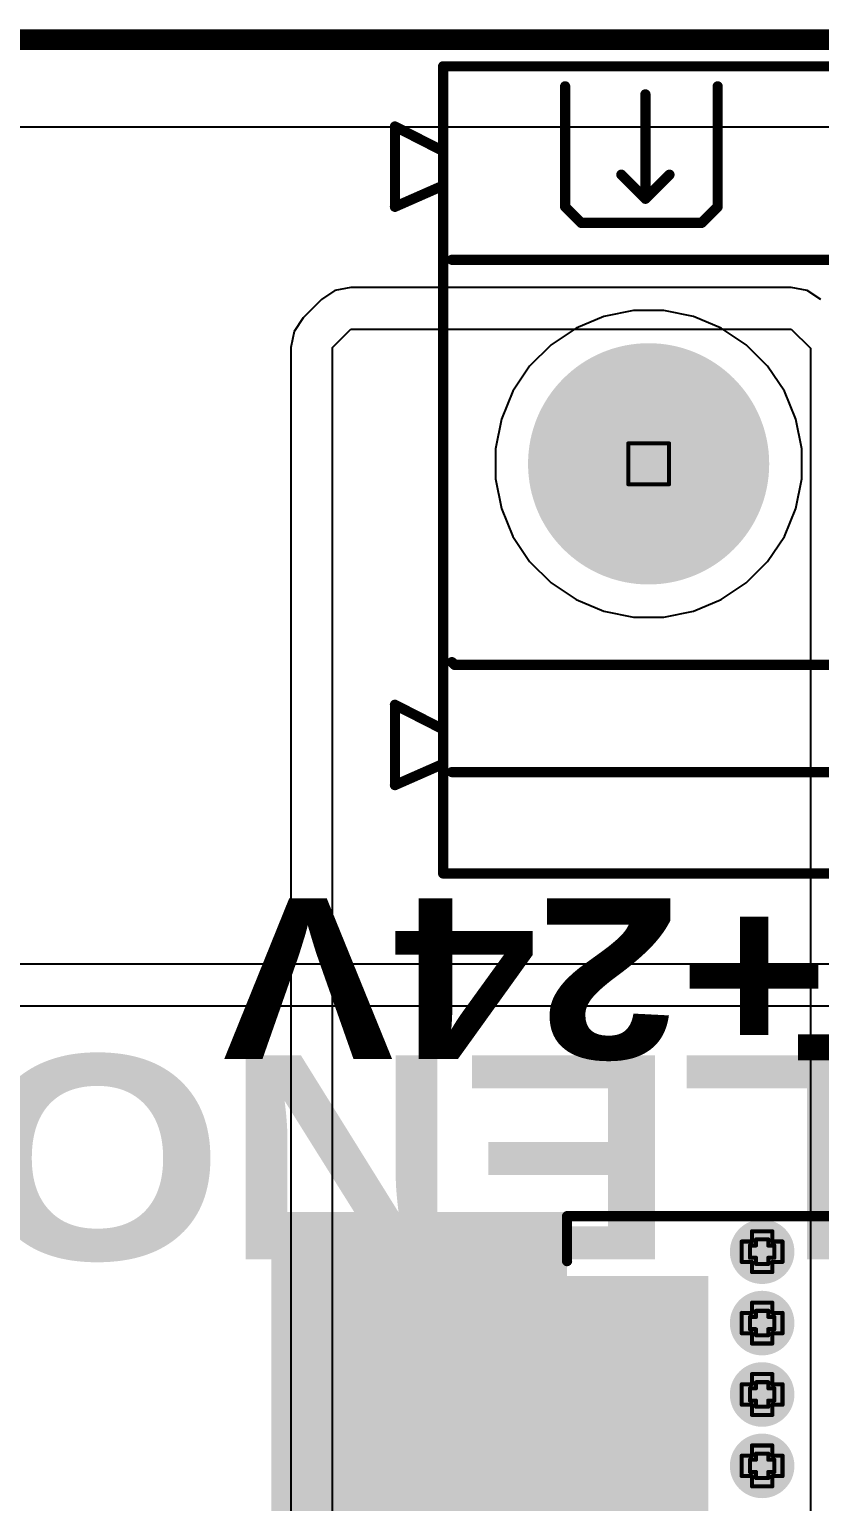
# Model space of a CAD drawing. Header units: inches. Extents: x -5 to 5258, y -4 to 5281.
# Drawn here: x 22.37 to 32.21, y 87.81 to 106.14 of the extents above; entities that cross this region are included whole.
import ezdxf

# ---------------------------------------------------------------- set-up
doc = ezdxf.new("R2010")
doc.units = ezdxf.units.IN
for name, color, linetype in [('Board Outline', 216, 'Continuous'), ('Bottom Layer', 5, 'Continuous'), ('Bottom Solder', 6, 'Continuous'), ('Drill Drawing', 1, 'Continuous'), ('Multi-Layer', 9, 'Continuous'), ('Pad Holes', 156, 'Continuous'), ('Top Layer', 1, 'Continuous'), ('Top Overlay', 2, 'Continuous'), ('Top Paste', 8, 'Continuous'), ('Top Solder', 216, 'Continuous'), ('Via Holes', 16, 'Continuous')]:
    doc.layers.add(name, color=color, linetype=linetype)
doc.styles.add('Arial Black_Bold', font='', dxfattribs={"height": 0.2})
doc.styles.get('Arial Black_Bold').set_extended_font_data('Arial Black', bold=True)

# ---------------------------------------------------------------- blocks, each defined once
blk = doc.blocks.new('DB128L_5_08_2P_GY_S_107')
at = {"layer": 'Bottom Layer'}
h = blk.add_hatch(color=5, dxfattribs=at)
edge = h.paths.add_edge_path()
edge.add_arc((-2.54, 0), 1.4, 0, 360)
h = blk.add_hatch(color=5, dxfattribs=at)
edge = h.paths.add_edge_path()
edge.add_arc((2.54, 0), 1.4, 0, 360)
at = {"layer": 'Bottom Solder'}
h = blk.add_hatch(color=6, dxfattribs=at)
edge = h.paths.add_edge_path()
edge.add_arc((-2.54, 0), 1.502, 0, 360)
h = blk.add_hatch(color=6, dxfattribs=at)
edge = h.paths.add_edge_path()
edge.add_arc((2.54, 0), 1.502, 0, 360)
at = {"layer": 'Multi-Layer'}
h = blk.add_hatch(color=9, dxfattribs=at)
edge = h.paths.add_edge_path()
edge.add_arc((-2.54, 0), 1.4, 0, 360)
h = blk.add_hatch(color=9, dxfattribs=at)
edge = h.paths.add_edge_path()
edge.add_arc((2.54, 0), 1.4, 0, 360)
at = {"layer": 'Pad Holes'}
h = blk.add_hatch(color=7, dxfattribs=at)
edge = h.paths.add_edge_path()
edge.add_arc((-2.54, 0), 0.8, 0, 360)
h = blk.add_hatch(color=7, dxfattribs=at)
edge = h.paths.add_edge_path()
edge.add_arc((2.54, 0), 0.8, 0, 360)
at = {"layer": 'Top Layer'}
h = blk.add_hatch(color=1, dxfattribs=at)
edge = h.paths.add_edge_path()
edge.add_arc((-2.54, 0), 1.4, 0, 360)
h = blk.add_hatch(color=1, dxfattribs=at)
edge = h.paths.add_edge_path()
edge.add_arc((2.54, 0), 1.4, 0, 360)
at = {"layer": 'Top Solder'}
h = blk.add_hatch(color=216, dxfattribs=at)
edge = h.paths.add_edge_path()
edge.add_arc((-2.54, 0), 1.502, 0, 360)
h = blk.add_hatch(color=216, dxfattribs=at)
edge = h.paths.add_edge_path()
edge.add_arc((2.54, 0), 1.502, 0, 360)
at = {"layer": 'Top Overlay'}
for points in [[(-5.1, -5.1, 0.127, 0.127, 0), (-5.1, 4.949, 0.127, 0.127, 0)], [(-5.1, 4.949, 0.127, 0.127, 0), (5.1, 4.949, 0.127, 0.127, 0)], [(5.1, -5.1, 0.127, 0.127, 0), (5.1, 4.949, 0.127, 0.127, 0)], [(-3.58, 3.2, 0.127, 0.127, 0), (-3.58, 4.7, 0.127, 0.127, 0)], [(-2.58, 3.3, 0.127, 0.127, 0), (-2.58, 4.6, 0.127, 0.127, 0)], [(-1.68, 3.2, 0.127, 0.127, 0), (-1.68, 4.7, 0.127, 0.127, 0)], [(1.5, 3.2, 0.127, 0.127, 0), (1.5, 4.7, 0.127, 0.127, 0)], [(2.5, 3.3, 0.127, 0.127, 0), (2.5, 4.6, 0.127, 0.127, 0)], [(3.4, 3.2, 0.127, 0.127, 0), (3.4, 4.7, 0.127, 0.127, 0)], [(-5.7, 4.2, 0.127, 0.127, 0), (-5.1, 3.894, 0.127, 0.127, 0)], [(-5.7, 3.2, 0.127, 0.127, 0), (-5.7, 4.2, 0.127, 0.127, 0)], [(-5.7, 3.2, 0.127, 0.127, 0), (-5.1, 3.464, 0.127, 0.127, 0)], [(-2.88, 3.6, 0.127, 0.127, 0), (-2.58, 3.3, 0.127, 0.127, 0)], [(-2.58, 3.3, 0.127, 0.127, 0), (-2.28, 3.6, 0.127, 0.127, 0)], [(2.2, 3.6, 0.127, 0.127, 0), (2.5, 3.3, 0.127, 0.127, 0)], [(2.5, 3.3, 0.127, 0.127, 0), (2.8, 3.6, 0.127, 0.127, 0)], [(-3.58, 3.2, 0.127, 0.127, 0), (-3.38, 3, 0.127, 0.127, 0)], [(-1.88, 3, 0.127, 0.127, 0), (-1.68, 3.2, 0.127, 0.127, 0)], [(1.5, 3.2, 0.127, 0.127, 0), (1.7, 3, 0.127, 0.127, 0)], [(3.2, 3, 0.127, 0.127, 0), (3.4, 3.2, 0.127, 0.127, 0)], [(-3.38, 3, 0.127, 0.127, 0), (-3.28, 3, 0.127, 0.127, 0)], [(-3.28, 3, 0.127, 0.127, 0), (-1.88, 3, 0.127, 0.127, 0)], [(1.7, 3, 0.127, 0.127, 0), (1.8, 3, 0.127, 0.127, 0)], [(1.8, 3, 0.127, 0.127, 0), (3.2, 3, 0.127, 0.127, 0)], [(-4.99, 2.54, 0.127, 0.127, 0), (4.99, 2.54, 0.127, 0.127, 0)], [(-4.99, -2.469, 0.127, 0.127, 0), (-4.956, -2.503, 0.127, 0.127, 0)], [(-4.956, -2.503, 0.127, 0.127, 0), (4.99, -2.503, 0.127, 0.127, 0)], [(-5.7, -3, 0.127, 0.127, 0), (-5.1, -3.306, 0.127, 0.127, 0)], [(-5.7, -4, 0.127, 0.127, 0), (-5.7, -3, 0.127, 0.127, 0)], [(-5.7, -4, 0.127, 0.127, 0), (-5.1, -3.736, 0.127, 0.127, 0)], [(-4.99, -3.838, 0.127, 0.127, 0), (4.99, -3.838, 0.127, 0.127, 0)], [(0.473, -3.838, 0.127, 0.127, 0), (0.597, -3.838, 0.127, 0.127, 0)], [(-5.1, -5.1, 0.127, 0.127, 0), (5.1, -5.1, 0.127, 0.127, 0)]]:
    blk.add_lwpolyline(points, format="xyseb", dxfattribs=at)
for points in [[(-5.132, 4.949, 0.0635, 0.0635, 1), (-5.068, 4.949, 0.0635, 0.0635, 1)], [(-5.132, 4.949, 0.0635, 0.0635, 1), (-5.068, 4.949, 0.0635, 0.0635, 1)], [(5.068, 4.949, 0.0635, 0.0635, 1), (5.132, 4.949, 0.0635, 0.0635, 1)], [(5.068, 4.949, 0.0635, 0.0635, 1), (5.132, 4.949, 0.0635, 0.0635, 1)], [(-3.612, 4.7, 0.0635, 0.0635, 1), (-3.548, 4.7, 0.0635, 0.0635, 1)], [(-2.612, 4.6, 0.0635, 0.0635, 1), (-2.548, 4.6, 0.0635, 0.0635, 1)], [(-1.712, 4.7, 0.0635, 0.0635, 1), (-1.648, 4.7, 0.0635, 0.0635, 1)], [(1.468, 4.7, 0.0635, 0.0635, 1), (1.532, 4.7, 0.0635, 0.0635, 1)], [(2.468, 4.6, 0.0635, 0.0635, 1), (2.532, 4.6, 0.0635, 0.0635, 1)], [(3.368, 4.7, 0.0635, 0.0635, 1), (3.432, 4.7, 0.0635, 0.0635, 1)], [(-5.732, 4.2, 0.0635, 0.0635, 1), (-5.668, 4.2, 0.0635, 0.0635, 1)], [(-5.732, 4.2, 0.0635, 0.0635, 1), (-5.668, 4.2, 0.0635, 0.0635, 1)], [(-5.132, 3.894, 0.0635, 0.0635, 1), (-5.068, 3.894, 0.0635, 0.0635, 1)], [(-5.132, 3.464, 0.0635, 0.0635, 1), (-5.068, 3.464, 0.0635, 0.0635, 1)], [(-2.912, 3.6, 0.0635, 0.0635, 1), (-2.848, 3.6, 0.0635, 0.0635, 1)], [(-2.312, 3.6, 0.0635, 0.0635, 1), (-2.248, 3.6, 0.0635, 0.0635, 1)], [(2.168, 3.6, 0.0635, 0.0635, 1), (2.232, 3.6, 0.0635, 0.0635, 1)], [(2.768, 3.6, 0.0635, 0.0635, 1), (2.832, 3.6, 0.0635, 0.0635, 1)], [(-2.612, 3.3, 0.0635, 0.0635, 1), (-2.548, 3.3, 0.0635, 0.0635, 1)], [(-2.612, 3.3, 0.0635, 0.0635, 1), (-2.548, 3.3, 0.0635, 0.0635, 1)], [(-2.612, 3.3, 0.0635, 0.0635, 1), (-2.548, 3.3, 0.0635, 0.0635, 1)], [(2.468, 3.3, 0.0635, 0.0635, 1), (2.532, 3.3, 0.0635, 0.0635, 1)], [(2.468, 3.3, 0.0635, 0.0635, 1), (2.532, 3.3, 0.0635, 0.0635, 1)], [(2.468, 3.3, 0.0635, 0.0635, 1), (2.532, 3.3, 0.0635, 0.0635, 1)], [(-5.732, 3.2, 0.0635, 0.0635, 1), (-5.668, 3.2, 0.0635, 0.0635, 1)], [(-5.732, 3.2, 0.0635, 0.0635, 1), (-5.668, 3.2, 0.0635, 0.0635, 1)], [(-3.612, 3.2, 0.0635, 0.0635, 1), (-3.548, 3.2, 0.0635, 0.0635, 1)], [(-3.612, 3.2, 0.0635, 0.0635, 1), (-3.548, 3.2, 0.0635, 0.0635, 1)], [(-1.712, 3.2, 0.0635, 0.0635, 1), (-1.648, 3.2, 0.0635, 0.0635, 1)], [(-1.712, 3.2, 0.0635, 0.0635, 1), (-1.648, 3.2, 0.0635, 0.0635, 1)], [(1.468, 3.2, 0.0635, 0.0635, 1), (1.532, 3.2, 0.0635, 0.0635, 1)], [(1.468, 3.2, 0.0635, 0.0635, 1), (1.532, 3.2, 0.0635, 0.0635, 1)], [(3.368, 3.2, 0.0635, 0.0635, 1), (3.432, 3.2, 0.0635, 0.0635, 1)], [(3.368, 3.2, 0.0635, 0.0635, 1), (3.432, 3.2, 0.0635, 0.0635, 1)], [(-3.412, 3, 0.0635, 0.0635, 1), (-3.348, 3, 0.0635, 0.0635, 1)], [(-3.412, 3, 0.0635, 0.0635, 1), (-3.348, 3, 0.0635, 0.0635, 1)], [(-3.312, 3, 0.0635, 0.0635, 1), (-3.248, 3, 0.0635, 0.0635, 1)], [(-3.312, 3, 0.0635, 0.0635, 1), (-3.248, 3, 0.0635, 0.0635, 1)], [(-1.912, 3, 0.0635, 0.0635, 1), (-1.848, 3, 0.0635, 0.0635, 1)], [(-1.912, 3, 0.0635, 0.0635, 1), (-1.848, 3, 0.0635, 0.0635, 1)], [(1.668, 3, 0.0635, 0.0635, 1), (1.732, 3, 0.0635, 0.0635, 1)], [(1.668, 3, 0.0635, 0.0635, 1), (1.732, 3, 0.0635, 0.0635, 1)], [(1.768, 3, 0.0635, 0.0635, 1), (1.832, 3, 0.0635, 0.0635, 1)], [(1.768, 3, 0.0635, 0.0635, 1), (1.832, 3, 0.0635, 0.0635, 1)], [(3.168, 3, 0.0635, 0.0635, 1), (3.232, 3, 0.0635, 0.0635, 1)], [(3.168, 3, 0.0635, 0.0635, 1), (3.232, 3, 0.0635, 0.0635, 1)], [(-5.022, 2.54, 0.0635, 0.0635, 1), (-4.958, 2.54, 0.0635, 0.0635, 1)], [(4.958, 2.54, 0.0635, 0.0635, 1), (5.022, 2.54, 0.0635, 0.0635, 1)], [(-5.022, -2.469, 0.0635, 0.0635, 1), (-4.958, -2.469, 0.0635, 0.0635, 1)], [(-4.988, -2.503, 0.0635, 0.0635, 1), (-4.924, -2.503, 0.0635, 0.0635, 1)], [(-4.988, -2.503, 0.0635, 0.0635, 1), (-4.924, -2.503, 0.0635, 0.0635, 1)], [(4.958, -2.503, 0.0635, 0.0635, 1), (5.022, -2.503, 0.0635, 0.0635, 1)], [(-5.732, -3, 0.0635, 0.0635, 1), (-5.668, -3, 0.0635, 0.0635, 1)], [(-5.732, -3, 0.0635, 0.0635, 1), (-5.668, -3, 0.0635, 0.0635, 1)], [(-5.132, -3.306, 0.0635, 0.0635, 1), (-5.068, -3.306, 0.0635, 0.0635, 1)], [(-5.132, -3.736, 0.0635, 0.0635, 1), (-5.068, -3.736, 0.0635, 0.0635, 1)], [(-5.022, -3.838, 0.0635, 0.0635, 1), (-4.958, -3.838, 0.0635, 0.0635, 1)], [(0.441, -3.838, 0.0635, 0.0635, 1), (0.505, -3.838, 0.0635, 0.0635, 1)], [(0.566, -3.838, 0.0635, 0.0635, 1), (0.629, -3.838, 0.0635, 0.0635, 1)], [(4.958, -3.838, 0.0635, 0.0635, 1), (5.022, -3.838, 0.0635, 0.0635, 1)], [(-5.732, -4, 0.0635, 0.0635, 1), (-5.668, -4, 0.0635, 0.0635, 1)], [(-5.732, -4, 0.0635, 0.0635, 1), (-5.668, -4, 0.0635, 0.0635, 1)], [(-5.132, -5.1, 0.0635, 0.0635, 1), (-5.068, -5.1, 0.0635, 0.0635, 1)], [(-5.132, -5.1, 0.0635, 0.0635, 1), (-5.068, -5.1, 0.0635, 0.0635, 1)], [(5.068, -5.1, 0.0635, 0.0635, 1), (5.132, -5.1, 0.0635, 0.0635, 1)], [(5.068, -5.1, 0.0635, 0.0635, 1), (5.132, -5.1, 0.0635, 0.0635, 1)]]:
    blk.add_lwpolyline(points, format="xyseb", close=True, dxfattribs=at)
blk = doc.blocks.new('SMC_119')
at = {"layer": 'Top Layer'}
for points in [[(-6, 2.15), (-1.9, 2.15), (-1.9, -2.15), (-6, -2.15)], [(1.9, 2.15), (6, 2.15), (6, -2.15), (1.9, -2.15)]]:
    blk.add_hatch(color=1, dxfattribs=at).paths.add_polyline_path(points)
at = {"layer": 'Top Overlay'}
for points in [[(-7.239, 2.235), (-3.556, 2.235), (-3.556, 3.048), (-7.239, 3.048)], [(-7.239, -2.261), (-6.096, -2.261), (-6.096, 2.261), (-7.239, 2.261)], [(-7.239, -3.048), (-3.556, -3.048), (-3.556, -2.235), (-7.239, -2.235)]]:
    blk.add_hatch(color=2, dxfattribs=at).paths.add_polyline_path(points)
at = {"layer": 'Top Paste'}
for points in [[(-6, 2.15), (-1.9, 2.15), (-1.9, -2.15), (-6, -2.15)], [(1.9, 2.15), (6, 2.15), (6, -2.15), (1.9, -2.15)]]:
    blk.add_hatch(color=8, dxfattribs=at).paths.add_polyline_path(points)
at = {"layer": 'Top Solder'}
for points in [[(-6.102, 2.252), (-1.798, 2.252), (-1.798, -2.252), (-6.102, -2.252)], [(1.798, 2.252), (6.102, 2.252), (6.102, -2.252), (1.798, -2.252)]]:
    blk.add_hatch(color=216, dxfattribs=at).paths.add_polyline_path(points)
at = {"layer": 'Top Overlay'}
for points in [[(-3.556, 2.438, 0.127, 0.127, 0), (-3.556, 2.997, 0.127, 0.127, 0)], [(-3.556, 2.997, 0.127, 0.127, 0), (3.581, 2.997, 0.127, 0.127, 0)], [(3.581, 2.438, 0.127, 0.127, 0), (3.581, 2.997, 0.127, 0.127, 0)], [(-3.556, -2.438, 0.127, 0.127, 0), (-3.556, -2.997, 0.127, 0.127, 0)], [(3.581, -2.438, 0.127, 0.127, 0), (3.581, -2.997, 0.127, 0.127, 0)], [(-3.556, -2.997, 0.127, 0.127, 0), (3.581, -2.997, 0.127, 0.127, 0)]]:
    blk.add_lwpolyline(points, format="xyseb", dxfattribs=at)
for points in [[(-3.588, 2.997, 0.0635, 0.0635, 1), (-3.524, 2.997, 0.0635, 0.0635, 1)], [(-3.588, 2.997, 0.0635, 0.0635, 1), (-3.524, 2.997, 0.0635, 0.0635, 1)], [(3.55, 2.997, 0.0635, 0.0635, 1), (3.613, 2.997, 0.0635, 0.0635, 1)], [(3.55, 2.997, 0.0635, 0.0635, 1), (3.613, 2.997, 0.0635, 0.0635, 1)], [(-3.588, 2.438, 0.0635, 0.0635, 1), (-3.524, 2.438, 0.0635, 0.0635, 1)], [(3.55, 2.438, 0.0635, 0.0635, 1), (3.613, 2.438, 0.0635, 0.0635, 1)], [(-3.588, -2.438, 0.0635, 0.0635, 1), (-3.524, -2.438, 0.0635, 0.0635, 1)], [(3.55, -2.438, 0.0635, 0.0635, 1), (3.613, -2.438, 0.0635, 0.0635, 1)], [(-3.588, -2.997, 0.0635, 0.0635, 1), (-3.524, -2.997, 0.0635, 0.0635, 1)], [(-3.588, -2.997, 0.0635, 0.0635, 1), (-3.524, -2.997, 0.0635, 0.0635, 1)], [(3.55, -2.997, 0.0635, 0.0635, 1), (3.613, -2.997, 0.0635, 0.0635, 1)], [(3.55, -2.997, 0.0635, 0.0635, 1), (3.613, -2.997, 0.0635, 0.0635, 1)]]:
    blk.add_lwpolyline(points, format="xyseb", close=True, dxfattribs=at)

msp = doc.modelspace()

# ---------------------------------------------------------------- hatches: boundary and pattern name
at = {"layer": 'Bottom Layer'}
h = msp.add_hatch(color=5, dxfattribs=at)
edge = h.paths.add_edge_path()
edge.add_arc((31.496, 90.919), 0.3, 0, 360)
h = msp.add_hatch(color=5, dxfattribs=at)
edge = h.paths.add_edge_path()
edge.add_arc((31.496, 90.03), 0.3, 0, 360)
h = msp.add_hatch(color=5, dxfattribs=at)
edge = h.paths.add_edge_path()
edge.add_arc((31.496, 89.141), 0.3, 0, 360)
h = msp.add_hatch(color=5, dxfattribs=at)
edge = h.paths.add_edge_path()
edge.add_arc((31.496, 88.252), 0.3, 0, 360)
at = {"layer": 'Bottom Solder'}
h = msp.add_hatch(color=6, dxfattribs=at)
edge = h.paths.add_edge_path()
edge.add_arc((31.496, 90.919), 0.402, 0, 360)
h = msp.add_hatch(color=6, dxfattribs=at)
edge = h.paths.add_edge_path()
edge.add_arc((31.496, 90.03), 0.402, 0, 360)
h = msp.add_hatch(color=6, dxfattribs=at)
edge = h.paths.add_edge_path()
edge.add_arc((31.496, 89.141), 0.402, 0, 360)
h = msp.add_hatch(color=6, dxfattribs=at)
edge = h.paths.add_edge_path()
edge.add_arc((31.496, 88.252), 0.402, 0, 360)
at = {"layer": 'Top Layer'}
h = msp.add_hatch(color=1, dxfattribs=at)
edge = h.paths.add_edge_path()
edge.add_arc((31.496, 90.919), 0.3, 0, 360)
h = msp.add_hatch(color=1, dxfattribs=at)
edge = h.paths.add_edge_path()
edge.add_arc((31.496, 90.03), 0.3, 0, 360)
h = msp.add_hatch(color=1, dxfattribs=at)
edge = h.paths.add_edge_path()
edge.add_arc((31.496, 89.141), 0.3, 0, 360)
h = msp.add_hatch(color=1, dxfattribs=at)
edge = h.paths.add_edge_path()
edge.add_arc((31.496, 88.252), 0.3, 0, 360)
at = {"layer": 'Top Solder'}
h = msp.add_hatch(color=216, dxfattribs=at)
edge = h.paths.add_edge_path()
edge.add_arc((31.496, 90.919), 0.402, 0, 360)
h = msp.add_hatch(color=216, dxfattribs=at)
edge = h.paths.add_edge_path()
edge.add_arc((31.496, 90.03), 0.402, 0, 360)
h = msp.add_hatch(color=216, dxfattribs=at)
edge = h.paths.add_edge_path()
edge.add_arc((31.496, 89.141), 0.402, 0, 360)
h = msp.add_hatch(color=216, dxfattribs=at)
edge = h.paths.add_edge_path()
edge.add_arc((31.496, 88.252), 0.402, 0, 360)
at = {"layer": 'Via Holes'}
h = msp.add_hatch(color=7, dxfattribs=at)
edge = h.paths.add_edge_path()
edge.add_arc((31.496, 90.919), 0.15, 0, 360)
h = msp.add_hatch(color=7, dxfattribs=at)
edge = h.paths.add_edge_path()
edge.add_arc((31.496, 90.03), 0.15, 0, 360)
h = msp.add_hatch(color=7, dxfattribs=at)
edge = h.paths.add_edge_path()
edge.add_arc((31.496, 89.141), 0.15, 0, 360)
h = msp.add_hatch(color=7, dxfattribs=at)
edge = h.paths.add_edge_path()
edge.add_arc((31.496, 88.252), 0.15, 0, 360)

# ---------------------------------------------------------------- linework, layer by layer
at = {"layer": 'Board Outline'}
msp.add_lwpolyline([(-4.009, 106.009, 0.254, 0.254, 0), (75.991, 106.009, 0.254, 0.254, 0)], format="xyseb", dxfattribs=at)
at = {"layer": 'Bottom Layer'}
for p, q in [((1.028, 104.924), (70.922, 104.924)), ((29.526, 102.563), (29.179, 102.419)), ((29.894, 102.636), (29.526, 102.563)), ((30.27, 102.636), (29.894, 102.636)), ((30.639, 102.563), (30.27, 102.636)), ((30.986, 102.419), (30.639, 102.563)), ((29.179, 102.419), (28.866, 102.21)), ((31.299, 102.21), (30.986, 102.419)), ((28.866, 102.21), (28.6, 101.945)), ((31.564, 101.945), (31.299, 102.21)), ((28.6, 101.945), (28.391, 101.632)), ((31.773, 101.632), (31.564, 101.945)), ((28.391, 101.632), (28.248, 101.285)), ((31.917, 101.285), (31.773, 101.632)), ((28.248, 101.285), (28.174, 100.916)), ((31.99, 100.916), (31.917, 101.285)), ((28.174, 100.916), (28.174, 100.54)), ((31.99, 100.54), (31.99, 100.916)), ((28.174, 100.54), (28.248, 100.172)), ((31.917, 100.172), (31.99, 100.54)), ((28.248, 100.172), (28.391, 99.825)), ((31.773, 99.825), (31.917, 100.172)), ((28.391, 99.825), (28.6, 99.512)), ((31.564, 99.512), (31.773, 99.825)), ((28.6, 99.512), (28.866, 99.246)), ((31.299, 99.246), (31.564, 99.512)), ((28.866, 99.246), (29.179, 99.037)), ((30.986, 99.037), (31.299, 99.246)), ((29.179, 99.037), (29.526, 98.894)), ((30.639, 98.894), (30.986, 99.037)), ((29.526, 98.894), (29.894, 98.82)), ((29.894, 98.82), (30.27, 98.82)), ((30.27, 98.82), (30.639, 98.894)), ((35.621, 94.498), (14.008, 94.498)), ((14.008, 93.98), (35.621, 93.98))]:
    msp.add_line(p, q, dxfattribs=at)
at = {"layer": 'Drill Drawing'}
for points in [[(29.828, 100.982, 0.0508, 0.0508, 0), (30.336, 100.982, 0.0508, 0.0508, 0)], [(29.828, 100.474, 0.0508, 0.0508, 0), (29.828, 100.982, 0.0508, 0.0508, 0)], [(30.336, 100.474, 0.0508, 0.0508, 0), (30.336, 100.982, 0.0508, 0.0508, 0)], [(29.828, 100.474, 0.0508, 0.0508, 0), (30.336, 100.474, 0.0508, 0.0508, 0)], [(31.369, 91.046, 0.0508, 0.0508, 0), (31.369, 91.173, 0.0508, 0.0508, 0)], [(31.369, 91.173, 0.0508, 0.0508, 0), (31.623, 91.173, 0.0508, 0.0508, 0)], [(31.42, 90.996, 0.0508, 0.0508, 0), (31.42, 91.072, 0.0508, 0.0508, 0)], [(31.42, 91.072, 0.0508, 0.0508, 0), (31.572, 91.072, 0.0508, 0.0508, 0)], [(31.572, 90.996, 0.0508, 0.0508, 0), (31.572, 91.072, 0.0508, 0.0508, 0)], [(31.623, 91.046, 0.0508, 0.0508, 0), (31.623, 91.173, 0.0508, 0.0508, 0)], [(31.242, 90.792, 0.0508, 0.0508, 0), (31.242, 91.046, 0.0508, 0.0508, 0)], [(31.242, 91.046, 0.0508, 0.0508, 0), (31.369, 91.046, 0.0508, 0.0508, 0)], [(31.344, 90.843, 0.0508, 0.0508, 0), (31.344, 90.996, 0.0508, 0.0508, 0)], [(31.344, 90.996, 0.0508, 0.0508, 0), (31.42, 90.996, 0.0508, 0.0508, 0)], [(31.572, 90.996, 0.0508, 0.0508, 0), (31.648, 90.996, 0.0508, 0.0508, 0)], [(31.623, 91.046, 0.0508, 0.0508, 0), (31.75, 91.046, 0.0508, 0.0508, 0)], [(31.648, 90.843, 0.0508, 0.0508, 0), (31.648, 90.996, 0.0508, 0.0508, 0)], [(31.75, 90.792, 0.0508, 0.0508, 0), (31.75, 91.046, 0.0508, 0.0508, 0)], [(31.242, 90.792, 0.0508, 0.0508, 0), (31.369, 90.792, 0.0508, 0.0508, 0)], [(31.344, 90.843, 0.0508, 0.0508, 0), (31.42, 90.843, 0.0508, 0.0508, 0)], [(31.369, 90.665, 0.0508, 0.0508, 0), (31.369, 90.792, 0.0508, 0.0508, 0)], [(31.42, 90.767, 0.0508, 0.0508, 0), (31.42, 90.843, 0.0508, 0.0508, 0)], [(31.42, 90.767, 0.0508, 0.0508, 0), (31.572, 90.767, 0.0508, 0.0508, 0)], [(31.572, 90.843, 0.0508, 0.0508, 0), (31.648, 90.843, 0.0508, 0.0508, 0)], [(31.572, 90.767, 0.0508, 0.0508, 0), (31.572, 90.843, 0.0508, 0.0508, 0)], [(31.623, 90.792, 0.0508, 0.0508, 0), (31.75, 90.792, 0.0508, 0.0508, 0)], [(31.623, 90.665, 0.0508, 0.0508, 0), (31.623, 90.792, 0.0508, 0.0508, 0)], [(31.369, 90.665, 0.0508, 0.0508, 0), (31.623, 90.665, 0.0508, 0.0508, 0)], [(31.242, 89.903, 0.0508, 0.0508, 0), (31.242, 90.157, 0.0508, 0.0508, 0)], [(31.242, 90.157, 0.0508, 0.0508, 0), (31.369, 90.157, 0.0508, 0.0508, 0)], [(31.369, 90.157, 0.0508, 0.0508, 0), (31.369, 90.284, 0.0508, 0.0508, 0)], [(31.369, 90.284, 0.0508, 0.0508, 0), (31.623, 90.284, 0.0508, 0.0508, 0)], [(31.42, 90.107, 0.0508, 0.0508, 0), (31.42, 90.183, 0.0508, 0.0508, 0)], [(31.42, 90.183, 0.0508, 0.0508, 0), (31.572, 90.183, 0.0508, 0.0508, 0)], [(31.572, 90.107, 0.0508, 0.0508, 0), (31.572, 90.183, 0.0508, 0.0508, 0)], [(31.623, 90.157, 0.0508, 0.0508, 0), (31.623, 90.284, 0.0508, 0.0508, 0)], [(31.623, 90.157, 0.0508, 0.0508, 0), (31.75, 90.157, 0.0508, 0.0508, 0)], [(31.75, 89.903, 0.0508, 0.0508, 0), (31.75, 90.157, 0.0508, 0.0508, 0)], [(31.344, 89.954, 0.0508, 0.0508, 0), (31.344, 90.107, 0.0508, 0.0508, 0)], [(31.344, 90.107, 0.0508, 0.0508, 0), (31.42, 90.107, 0.0508, 0.0508, 0)], [(31.572, 90.107, 0.0508, 0.0508, 0), (31.648, 90.107, 0.0508, 0.0508, 0)], [(31.648, 89.954, 0.0508, 0.0508, 0), (31.648, 90.107, 0.0508, 0.0508, 0)], [(31.242, 89.903, 0.0508, 0.0508, 0), (31.369, 89.903, 0.0508, 0.0508, 0)], [(31.344, 89.954, 0.0508, 0.0508, 0), (31.42, 89.954, 0.0508, 0.0508, 0)], [(31.369, 89.776, 0.0508, 0.0508, 0), (31.369, 89.903, 0.0508, 0.0508, 0)], [(31.42, 89.878, 0.0508, 0.0508, 0), (31.42, 89.954, 0.0508, 0.0508, 0)], [(31.42, 89.878, 0.0508, 0.0508, 0), (31.572, 89.878, 0.0508, 0.0508, 0)], [(31.572, 89.954, 0.0508, 0.0508, 0), (31.648, 89.954, 0.0508, 0.0508, 0)], [(31.572, 89.878, 0.0508, 0.0508, 0), (31.572, 89.954, 0.0508, 0.0508, 0)], [(31.623, 89.903, 0.0508, 0.0508, 0), (31.75, 89.903, 0.0508, 0.0508, 0)], [(31.623, 89.776, 0.0508, 0.0508, 0), (31.623, 89.903, 0.0508, 0.0508, 0)], [(31.369, 89.776, 0.0508, 0.0508, 0), (31.623, 89.776, 0.0508, 0.0508, 0)], [(31.242, 89.014, 0.0508, 0.0508, 0), (31.242, 89.268, 0.0508, 0.0508, 0)], [(31.242, 89.268, 0.0508, 0.0508, 0), (31.369, 89.268, 0.0508, 0.0508, 0)], [(31.369, 89.268, 0.0508, 0.0508, 0), (31.369, 89.395, 0.0508, 0.0508, 0)], [(31.369, 89.395, 0.0508, 0.0508, 0), (31.623, 89.395, 0.0508, 0.0508, 0)], [(31.42, 89.218, 0.0508, 0.0508, 0), (31.42, 89.294, 0.0508, 0.0508, 0)], [(31.42, 89.294, 0.0508, 0.0508, 0), (31.572, 89.294, 0.0508, 0.0508, 0)], [(31.572, 89.218, 0.0508, 0.0508, 0), (31.572, 89.294, 0.0508, 0.0508, 0)], [(31.623, 89.268, 0.0508, 0.0508, 0), (31.623, 89.395, 0.0508, 0.0508, 0)], [(31.623, 89.268, 0.0508, 0.0508, 0), (31.75, 89.268, 0.0508, 0.0508, 0)], [(31.75, 89.014, 0.0508, 0.0508, 0), (31.75, 89.268, 0.0508, 0.0508, 0)], [(31.344, 89.065, 0.0508, 0.0508, 0), (31.344, 89.218, 0.0508, 0.0508, 0)], [(31.344, 89.218, 0.0508, 0.0508, 0), (31.42, 89.218, 0.0508, 0.0508, 0)], [(31.344, 89.065, 0.0508, 0.0508, 0), (31.42, 89.065, 0.0508, 0.0508, 0)], [(31.42, 88.989, 0.0508, 0.0508, 0), (31.42, 89.065, 0.0508, 0.0508, 0)], [(31.572, 89.218, 0.0508, 0.0508, 0), (31.648, 89.218, 0.0508, 0.0508, 0)], [(31.572, 89.065, 0.0508, 0.0508, 0), (31.648, 89.065, 0.0508, 0.0508, 0)], [(31.572, 88.989, 0.0508, 0.0508, 0), (31.572, 89.065, 0.0508, 0.0508, 0)], [(31.648, 89.065, 0.0508, 0.0508, 0), (31.648, 89.218, 0.0508, 0.0508, 0)], [(31.242, 89.014, 0.0508, 0.0508, 0), (31.369, 89.014, 0.0508, 0.0508, 0)], [(31.369, 88.887, 0.0508, 0.0508, 0), (31.369, 89.014, 0.0508, 0.0508, 0)], [(31.369, 88.887, 0.0508, 0.0508, 0), (31.623, 88.887, 0.0508, 0.0508, 0)], [(31.42, 88.989, 0.0508, 0.0508, 0), (31.572, 88.989, 0.0508, 0.0508, 0)], [(31.623, 89.014, 0.0508, 0.0508, 0), (31.75, 89.014, 0.0508, 0.0508, 0)], [(31.623, 88.887, 0.0508, 0.0508, 0), (31.623, 89.014, 0.0508, 0.0508, 0)], [(31.369, 88.379, 0.0508, 0.0508, 0), (31.369, 88.506, 0.0508, 0.0508, 0)], [(31.369, 88.506, 0.0508, 0.0508, 0), (31.623, 88.506, 0.0508, 0.0508, 0)], [(31.623, 88.379, 0.0508, 0.0508, 0), (31.623, 88.506, 0.0508, 0.0508, 0)], [(31.242, 88.125, 0.0508, 0.0508, 0), (31.242, 88.379, 0.0508, 0.0508, 0)], [(31.242, 88.379, 0.0508, 0.0508, 0), (31.369, 88.379, 0.0508, 0.0508, 0)], [(31.344, 88.176, 0.0508, 0.0508, 0), (31.344, 88.329, 0.0508, 0.0508, 0)], [(31.344, 88.329, 0.0508, 0.0508, 0), (31.42, 88.329, 0.0508, 0.0508, 0)], [(31.42, 88.329, 0.0508, 0.0508, 0), (31.42, 88.405, 0.0508, 0.0508, 0)], [(31.42, 88.405, 0.0508, 0.0508, 0), (31.572, 88.405, 0.0508, 0.0508, 0)], [(31.572, 88.329, 0.0508, 0.0508, 0), (31.572, 88.405, 0.0508, 0.0508, 0)], [(31.572, 88.329, 0.0508, 0.0508, 0), (31.648, 88.329, 0.0508, 0.0508, 0)], [(31.623, 88.379, 0.0508, 0.0508, 0), (31.75, 88.379, 0.0508, 0.0508, 0)], [(31.648, 88.176, 0.0508, 0.0508, 0), (31.648, 88.329, 0.0508, 0.0508, 0)], [(31.75, 88.125, 0.0508, 0.0508, 0), (31.75, 88.379, 0.0508, 0.0508, 0)], [(31.344, 88.176, 0.0508, 0.0508, 0), (31.42, 88.176, 0.0508, 0.0508, 0)], [(31.42, 88.1, 0.0508, 0.0508, 0), (31.42, 88.176, 0.0508, 0.0508, 0)], [(31.572, 88.176, 0.0508, 0.0508, 0), (31.648, 88.176, 0.0508, 0.0508, 0)], [(31.572, 88.1, 0.0508, 0.0508, 0), (31.572, 88.176, 0.0508, 0.0508, 0)], [(31.242, 88.125, 0.0508, 0.0508, 0), (31.369, 88.125, 0.0508, 0.0508, 0)], [(31.369, 87.998, 0.0508, 0.0508, 0), (31.369, 88.125, 0.0508, 0.0508, 0)], [(31.369, 87.998, 0.0508, 0.0508, 0), (31.623, 87.998, 0.0508, 0.0508, 0)], [(31.42, 88.1, 0.0508, 0.0508, 0), (31.572, 88.1, 0.0508, 0.0508, 0)], [(31.623, 88.125, 0.0508, 0.0508, 0), (31.75, 88.125, 0.0508, 0.0508, 0)], [(31.623, 87.998, 0.0508, 0.0508, 0), (31.623, 88.125, 0.0508, 0.0508, 0)]]:
    msp.add_lwpolyline(points, format="xyseb", dxfattribs=at)
for points in [[(29.816, 100.982, 0.0254, 0.0254, 1), (29.841, 100.982, 0.0254, 0.0254, 1)], [(29.816, 100.982, 0.0254, 0.0254, 1), (29.841, 100.982, 0.0254, 0.0254, 1)], [(30.324, 100.982, 0.0254, 0.0254, 1), (30.349, 100.982, 0.0254, 0.0254, 1)], [(30.324, 100.982, 0.0254, 0.0254, 1), (30.349, 100.982, 0.0254, 0.0254, 1)], [(29.816, 100.474, 0.0254, 0.0254, 1), (29.841, 100.474, 0.0254, 0.0254, 1)], [(29.816, 100.474, 0.0254, 0.0254, 1), (29.841, 100.474, 0.0254, 0.0254, 1)], [(30.324, 100.474, 0.0254, 0.0254, 1), (30.349, 100.474, 0.0254, 0.0254, 1)], [(30.324, 100.474, 0.0254, 0.0254, 1), (30.349, 100.474, 0.0254, 0.0254, 1)], [(31.356, 91.173, 0.0254, 0.0254, 1), (31.382, 91.173, 0.0254, 0.0254, 1)], [(31.356, 91.173, 0.0254, 0.0254, 1), (31.382, 91.173, 0.0254, 0.0254, 1)], [(31.407, 91.072, 0.0254, 0.0254, 1), (31.432, 91.072, 0.0254, 0.0254, 1)], [(31.407, 91.072, 0.0254, 0.0254, 1), (31.432, 91.072, 0.0254, 0.0254, 1)], [(31.559, 91.072, 0.0254, 0.0254, 1), (31.585, 91.072, 0.0254, 0.0254, 1)], [(31.559, 91.072, 0.0254, 0.0254, 1), (31.585, 91.072, 0.0254, 0.0254, 1)], [(31.61, 91.173, 0.0254, 0.0254, 1), (31.636, 91.173, 0.0254, 0.0254, 1)], [(31.61, 91.173, 0.0254, 0.0254, 1), (31.636, 91.173, 0.0254, 0.0254, 1)], [(31.229, 91.046, 0.0254, 0.0254, 1), (31.255, 91.046, 0.0254, 0.0254, 1)], [(31.229, 91.046, 0.0254, 0.0254, 1), (31.255, 91.046, 0.0254, 0.0254, 1)], [(31.331, 90.996, 0.0254, 0.0254, 1), (31.356, 90.996, 0.0254, 0.0254, 1)], [(31.331, 90.996, 0.0254, 0.0254, 1), (31.356, 90.996, 0.0254, 0.0254, 1)], [(31.356, 91.046, 0.0254, 0.0254, 1), (31.382, 91.046, 0.0254, 0.0254, 1)], [(31.356, 91.046, 0.0254, 0.0254, 1), (31.382, 91.046, 0.0254, 0.0254, 1)], [(31.407, 90.996, 0.0254, 0.0254, 1), (31.432, 90.996, 0.0254, 0.0254, 1)], [(31.407, 90.996, 0.0254, 0.0254, 1), (31.432, 90.996, 0.0254, 0.0254, 1)], [(31.559, 90.996, 0.0254, 0.0254, 1), (31.585, 90.996, 0.0254, 0.0254, 1)], [(31.559, 90.996, 0.0254, 0.0254, 1), (31.585, 90.996, 0.0254, 0.0254, 1)], [(31.61, 91.046, 0.0254, 0.0254, 1), (31.636, 91.046, 0.0254, 0.0254, 1)], [(31.61, 91.046, 0.0254, 0.0254, 1), (31.636, 91.046, 0.0254, 0.0254, 1)], [(31.636, 90.996, 0.0254, 0.0254, 1), (31.661, 90.996, 0.0254, 0.0254, 1)], [(31.636, 90.996, 0.0254, 0.0254, 1), (31.661, 90.996, 0.0254, 0.0254, 1)], [(31.737, 91.046, 0.0254, 0.0254, 1), (31.763, 91.046, 0.0254, 0.0254, 1)], [(31.737, 91.046, 0.0254, 0.0254, 1), (31.763, 91.046, 0.0254, 0.0254, 1)], [(31.229, 90.792, 0.0254, 0.0254, 1), (31.255, 90.792, 0.0254, 0.0254, 1)], [(31.229, 90.792, 0.0254, 0.0254, 1), (31.255, 90.792, 0.0254, 0.0254, 1)], [(31.331, 90.843, 0.0254, 0.0254, 1), (31.356, 90.843, 0.0254, 0.0254, 1)], [(31.331, 90.843, 0.0254, 0.0254, 1), (31.356, 90.843, 0.0254, 0.0254, 1)], [(31.356, 90.792, 0.0254, 0.0254, 1), (31.382, 90.792, 0.0254, 0.0254, 1)], [(31.356, 90.792, 0.0254, 0.0254, 1), (31.382, 90.792, 0.0254, 0.0254, 1)], [(31.407, 90.843, 0.0254, 0.0254, 1), (31.432, 90.843, 0.0254, 0.0254, 1)], [(31.407, 90.843, 0.0254, 0.0254, 1), (31.432, 90.843, 0.0254, 0.0254, 1)], [(31.407, 90.767, 0.0254, 0.0254, 1), (31.432, 90.767, 0.0254, 0.0254, 1)], [(31.407, 90.767, 0.0254, 0.0254, 1), (31.432, 90.767, 0.0254, 0.0254, 1)], [(31.559, 90.843, 0.0254, 0.0254, 1), (31.585, 90.843, 0.0254, 0.0254, 1)], [(31.559, 90.843, 0.0254, 0.0254, 1), (31.585, 90.843, 0.0254, 0.0254, 1)], [(31.559, 90.767, 0.0254, 0.0254, 1), (31.585, 90.767, 0.0254, 0.0254, 1)], [(31.559, 90.767, 0.0254, 0.0254, 1), (31.585, 90.767, 0.0254, 0.0254, 1)], [(31.61, 90.792, 0.0254, 0.0254, 1), (31.636, 90.792, 0.0254, 0.0254, 1)], [(31.61, 90.792, 0.0254, 0.0254, 1), (31.636, 90.792, 0.0254, 0.0254, 1)], [(31.636, 90.843, 0.0254, 0.0254, 1), (31.661, 90.843, 0.0254, 0.0254, 1)], [(31.636, 90.843, 0.0254, 0.0254, 1), (31.661, 90.843, 0.0254, 0.0254, 1)], [(31.737, 90.792, 0.0254, 0.0254, 1), (31.763, 90.792, 0.0254, 0.0254, 1)], [(31.737, 90.792, 0.0254, 0.0254, 1), (31.763, 90.792, 0.0254, 0.0254, 1)], [(31.356, 90.665, 0.0254, 0.0254, 1), (31.382, 90.665, 0.0254, 0.0254, 1)], [(31.356, 90.665, 0.0254, 0.0254, 1), (31.382, 90.665, 0.0254, 0.0254, 1)], [(31.61, 90.665, 0.0254, 0.0254, 1), (31.636, 90.665, 0.0254, 0.0254, 1)], [(31.61, 90.665, 0.0254, 0.0254, 1), (31.636, 90.665, 0.0254, 0.0254, 1)], [(31.229, 90.157, 0.0254, 0.0254, 1), (31.255, 90.157, 0.0254, 0.0254, 1)], [(31.229, 90.157, 0.0254, 0.0254, 1), (31.255, 90.157, 0.0254, 0.0254, 1)], [(31.356, 90.284, 0.0254, 0.0254, 1), (31.382, 90.284, 0.0254, 0.0254, 1)], [(31.356, 90.284, 0.0254, 0.0254, 1), (31.382, 90.284, 0.0254, 0.0254, 1)], [(31.356, 90.157, 0.0254, 0.0254, 1), (31.382, 90.157, 0.0254, 0.0254, 1)], [(31.356, 90.157, 0.0254, 0.0254, 1), (31.382, 90.157, 0.0254, 0.0254, 1)], [(31.407, 90.183, 0.0254, 0.0254, 1), (31.432, 90.183, 0.0254, 0.0254, 1)], [(31.407, 90.183, 0.0254, 0.0254, 1), (31.432, 90.183, 0.0254, 0.0254, 1)], [(31.559, 90.183, 0.0254, 0.0254, 1), (31.585, 90.183, 0.0254, 0.0254, 1)], [(31.559, 90.183, 0.0254, 0.0254, 1), (31.585, 90.183, 0.0254, 0.0254, 1)], [(31.61, 90.284, 0.0254, 0.0254, 1), (31.636, 90.284, 0.0254, 0.0254, 1)], [(31.61, 90.284, 0.0254, 0.0254, 1), (31.636, 90.284, 0.0254, 0.0254, 1)], [(31.61, 90.157, 0.0254, 0.0254, 1), (31.636, 90.157, 0.0254, 0.0254, 1)], [(31.61, 90.157, 0.0254, 0.0254, 1), (31.636, 90.157, 0.0254, 0.0254, 1)], [(31.737, 90.157, 0.0254, 0.0254, 1), (31.763, 90.157, 0.0254, 0.0254, 1)], [(31.737, 90.157, 0.0254, 0.0254, 1), (31.763, 90.157, 0.0254, 0.0254, 1)], [(31.331, 90.107, 0.0254, 0.0254, 1), (31.356, 90.107, 0.0254, 0.0254, 1)], [(31.331, 90.107, 0.0254, 0.0254, 1), (31.356, 90.107, 0.0254, 0.0254, 1)], [(31.407, 90.107, 0.0254, 0.0254, 1), (31.432, 90.107, 0.0254, 0.0254, 1)], [(31.407, 90.107, 0.0254, 0.0254, 1), (31.432, 90.107, 0.0254, 0.0254, 1)], [(31.559, 90.107, 0.0254, 0.0254, 1), (31.585, 90.107, 0.0254, 0.0254, 1)], [(31.559, 90.107, 0.0254, 0.0254, 1), (31.585, 90.107, 0.0254, 0.0254, 1)], [(31.636, 90.107, 0.0254, 0.0254, 1), (31.661, 90.107, 0.0254, 0.0254, 1)], [(31.636, 90.107, 0.0254, 0.0254, 1), (31.661, 90.107, 0.0254, 0.0254, 1)], [(31.229, 89.903, 0.0254, 0.0254, 1), (31.255, 89.903, 0.0254, 0.0254, 1)], [(31.229, 89.903, 0.0254, 0.0254, 1), (31.255, 89.903, 0.0254, 0.0254, 1)], [(31.331, 89.954, 0.0254, 0.0254, 1), (31.356, 89.954, 0.0254, 0.0254, 1)], [(31.331, 89.954, 0.0254, 0.0254, 1), (31.356, 89.954, 0.0254, 0.0254, 1)], [(31.356, 89.903, 0.0254, 0.0254, 1), (31.382, 89.903, 0.0254, 0.0254, 1)], [(31.356, 89.903, 0.0254, 0.0254, 1), (31.382, 89.903, 0.0254, 0.0254, 1)], [(31.407, 89.954, 0.0254, 0.0254, 1), (31.432, 89.954, 0.0254, 0.0254, 1)], [(31.407, 89.954, 0.0254, 0.0254, 1), (31.432, 89.954, 0.0254, 0.0254, 1)], [(31.407, 89.878, 0.0254, 0.0254, 1), (31.432, 89.878, 0.0254, 0.0254, 1)], [(31.407, 89.878, 0.0254, 0.0254, 1), (31.432, 89.878, 0.0254, 0.0254, 1)], [(31.559, 89.954, 0.0254, 0.0254, 1), (31.585, 89.954, 0.0254, 0.0254, 1)], [(31.559, 89.954, 0.0254, 0.0254, 1), (31.585, 89.954, 0.0254, 0.0254, 1)], [(31.559, 89.878, 0.0254, 0.0254, 1), (31.585, 89.878, 0.0254, 0.0254, 1)], [(31.559, 89.878, 0.0254, 0.0254, 1), (31.585, 89.878, 0.0254, 0.0254, 1)], [(31.61, 89.903, 0.0254, 0.0254, 1), (31.636, 89.903, 0.0254, 0.0254, 1)], [(31.61, 89.903, 0.0254, 0.0254, 1), (31.636, 89.903, 0.0254, 0.0254, 1)], [(31.636, 89.954, 0.0254, 0.0254, 1), (31.661, 89.954, 0.0254, 0.0254, 1)], [(31.636, 89.954, 0.0254, 0.0254, 1), (31.661, 89.954, 0.0254, 0.0254, 1)], [(31.737, 89.903, 0.0254, 0.0254, 1), (31.763, 89.903, 0.0254, 0.0254, 1)], [(31.737, 89.903, 0.0254, 0.0254, 1), (31.763, 89.903, 0.0254, 0.0254, 1)], [(31.356, 89.776, 0.0254, 0.0254, 1), (31.382, 89.776, 0.0254, 0.0254, 1)], [(31.356, 89.776, 0.0254, 0.0254, 1), (31.382, 89.776, 0.0254, 0.0254, 1)], [(31.61, 89.776, 0.0254, 0.0254, 1), (31.636, 89.776, 0.0254, 0.0254, 1)], [(31.61, 89.776, 0.0254, 0.0254, 1), (31.636, 89.776, 0.0254, 0.0254, 1)], [(31.229, 89.268, 0.0254, 0.0254, 1), (31.255, 89.268, 0.0254, 0.0254, 1)], [(31.229, 89.268, 0.0254, 0.0254, 1), (31.255, 89.268, 0.0254, 0.0254, 1)], [(31.356, 89.395, 0.0254, 0.0254, 1), (31.382, 89.395, 0.0254, 0.0254, 1)], [(31.356, 89.395, 0.0254, 0.0254, 1), (31.382, 89.395, 0.0254, 0.0254, 1)], [(31.356, 89.268, 0.0254, 0.0254, 1), (31.382, 89.268, 0.0254, 0.0254, 1)], [(31.356, 89.268, 0.0254, 0.0254, 1), (31.382, 89.268, 0.0254, 0.0254, 1)], [(31.407, 89.294, 0.0254, 0.0254, 1), (31.432, 89.294, 0.0254, 0.0254, 1)], [(31.407, 89.294, 0.0254, 0.0254, 1), (31.432, 89.294, 0.0254, 0.0254, 1)], [(31.559, 89.294, 0.0254, 0.0254, 1), (31.585, 89.294, 0.0254, 0.0254, 1)], [(31.559, 89.294, 0.0254, 0.0254, 1), (31.585, 89.294, 0.0254, 0.0254, 1)], [(31.61, 89.395, 0.0254, 0.0254, 1), (31.636, 89.395, 0.0254, 0.0254, 1)], [(31.61, 89.395, 0.0254, 0.0254, 1), (31.636, 89.395, 0.0254, 0.0254, 1)], [(31.61, 89.268, 0.0254, 0.0254, 1), (31.636, 89.268, 0.0254, 0.0254, 1)], [(31.61, 89.268, 0.0254, 0.0254, 1), (31.636, 89.268, 0.0254, 0.0254, 1)], [(31.737, 89.268, 0.0254, 0.0254, 1), (31.763, 89.268, 0.0254, 0.0254, 1)], [(31.737, 89.268, 0.0254, 0.0254, 1), (31.763, 89.268, 0.0254, 0.0254, 1)], [(31.331, 89.218, 0.0254, 0.0254, 1), (31.356, 89.218, 0.0254, 0.0254, 1)], [(31.331, 89.218, 0.0254, 0.0254, 1), (31.356, 89.218, 0.0254, 0.0254, 1)], [(31.331, 89.065, 0.0254, 0.0254, 1), (31.356, 89.065, 0.0254, 0.0254, 1)], [(31.331, 89.065, 0.0254, 0.0254, 1), (31.356, 89.065, 0.0254, 0.0254, 1)], [(31.407, 89.218, 0.0254, 0.0254, 1), (31.432, 89.218, 0.0254, 0.0254, 1)], [(31.407, 89.218, 0.0254, 0.0254, 1), (31.432, 89.218, 0.0254, 0.0254, 1)], [(31.407, 89.065, 0.0254, 0.0254, 1), (31.432, 89.065, 0.0254, 0.0254, 1)], [(31.407, 89.065, 0.0254, 0.0254, 1), (31.432, 89.065, 0.0254, 0.0254, 1)], [(31.559, 89.218, 0.0254, 0.0254, 1), (31.585, 89.218, 0.0254, 0.0254, 1)], [(31.559, 89.218, 0.0254, 0.0254, 1), (31.585, 89.218, 0.0254, 0.0254, 1)], [(31.559, 89.065, 0.0254, 0.0254, 1), (31.585, 89.065, 0.0254, 0.0254, 1)], [(31.559, 89.065, 0.0254, 0.0254, 1), (31.585, 89.065, 0.0254, 0.0254, 1)], [(31.636, 89.218, 0.0254, 0.0254, 1), (31.661, 89.218, 0.0254, 0.0254, 1)], [(31.636, 89.218, 0.0254, 0.0254, 1), (31.661, 89.218, 0.0254, 0.0254, 1)], [(31.636, 89.065, 0.0254, 0.0254, 1), (31.661, 89.065, 0.0254, 0.0254, 1)], [(31.636, 89.065, 0.0254, 0.0254, 1), (31.661, 89.065, 0.0254, 0.0254, 1)], [(31.229, 89.014, 0.0254, 0.0254, 1), (31.255, 89.014, 0.0254, 0.0254, 1)], [(31.229, 89.014, 0.0254, 0.0254, 1), (31.255, 89.014, 0.0254, 0.0254, 1)], [(31.356, 89.014, 0.0254, 0.0254, 1), (31.382, 89.014, 0.0254, 0.0254, 1)], [(31.356, 89.014, 0.0254, 0.0254, 1), (31.382, 89.014, 0.0254, 0.0254, 1)], [(31.356, 88.887, 0.0254, 0.0254, 1), (31.382, 88.887, 0.0254, 0.0254, 1)], [(31.356, 88.887, 0.0254, 0.0254, 1), (31.382, 88.887, 0.0254, 0.0254, 1)], [(31.407, 88.989, 0.0254, 0.0254, 1), (31.432, 88.989, 0.0254, 0.0254, 1)], [(31.407, 88.989, 0.0254, 0.0254, 1), (31.432, 88.989, 0.0254, 0.0254, 1)], [(31.559, 88.989, 0.0254, 0.0254, 1), (31.585, 88.989, 0.0254, 0.0254, 1)], [(31.559, 88.989, 0.0254, 0.0254, 1), (31.585, 88.989, 0.0254, 0.0254, 1)], [(31.61, 89.014, 0.0254, 0.0254, 1), (31.636, 89.014, 0.0254, 0.0254, 1)], [(31.61, 89.014, 0.0254, 0.0254, 1), (31.636, 89.014, 0.0254, 0.0254, 1)], [(31.61, 88.887, 0.0254, 0.0254, 1), (31.636, 88.887, 0.0254, 0.0254, 1)], [(31.61, 88.887, 0.0254, 0.0254, 1), (31.636, 88.887, 0.0254, 0.0254, 1)], [(31.737, 89.014, 0.0254, 0.0254, 1), (31.763, 89.014, 0.0254, 0.0254, 1)], [(31.737, 89.014, 0.0254, 0.0254, 1), (31.763, 89.014, 0.0254, 0.0254, 1)], [(31.356, 88.506, 0.0254, 0.0254, 1), (31.382, 88.506, 0.0254, 0.0254, 1)], [(31.356, 88.506, 0.0254, 0.0254, 1), (31.382, 88.506, 0.0254, 0.0254, 1)], [(31.61, 88.506, 0.0254, 0.0254, 1), (31.636, 88.506, 0.0254, 0.0254, 1)], [(31.61, 88.506, 0.0254, 0.0254, 1), (31.636, 88.506, 0.0254, 0.0254, 1)], [(31.229, 88.379, 0.0254, 0.0254, 1), (31.255, 88.379, 0.0254, 0.0254, 1)], [(31.229, 88.379, 0.0254, 0.0254, 1), (31.255, 88.379, 0.0254, 0.0254, 1)], [(31.331, 88.329, 0.0254, 0.0254, 1), (31.356, 88.329, 0.0254, 0.0254, 1)], [(31.331, 88.329, 0.0254, 0.0254, 1), (31.356, 88.329, 0.0254, 0.0254, 1)], [(31.356, 88.379, 0.0254, 0.0254, 1), (31.382, 88.379, 0.0254, 0.0254, 1)], [(31.356, 88.379, 0.0254, 0.0254, 1), (31.382, 88.379, 0.0254, 0.0254, 1)], [(31.407, 88.405, 0.0254, 0.0254, 1), (31.432, 88.405, 0.0254, 0.0254, 1)], [(31.407, 88.405, 0.0254, 0.0254, 1), (31.432, 88.405, 0.0254, 0.0254, 1)], [(31.407, 88.329, 0.0254, 0.0254, 1), (31.432, 88.329, 0.0254, 0.0254, 1)], [(31.407, 88.329, 0.0254, 0.0254, 1), (31.432, 88.329, 0.0254, 0.0254, 1)], [(31.559, 88.405, 0.0254, 0.0254, 1), (31.585, 88.405, 0.0254, 0.0254, 1)], [(31.559, 88.405, 0.0254, 0.0254, 1), (31.585, 88.405, 0.0254, 0.0254, 1)], [(31.559, 88.329, 0.0254, 0.0254, 1), (31.585, 88.329, 0.0254, 0.0254, 1)], [(31.559, 88.329, 0.0254, 0.0254, 1), (31.585, 88.329, 0.0254, 0.0254, 1)], [(31.61, 88.379, 0.0254, 0.0254, 1), (31.636, 88.379, 0.0254, 0.0254, 1)], [(31.61, 88.379, 0.0254, 0.0254, 1), (31.636, 88.379, 0.0254, 0.0254, 1)], [(31.636, 88.329, 0.0254, 0.0254, 1), (31.661, 88.329, 0.0254, 0.0254, 1)], [(31.636, 88.329, 0.0254, 0.0254, 1), (31.661, 88.329, 0.0254, 0.0254, 1)], [(31.737, 88.379, 0.0254, 0.0254, 1), (31.763, 88.379, 0.0254, 0.0254, 1)], [(31.737, 88.379, 0.0254, 0.0254, 1), (31.763, 88.379, 0.0254, 0.0254, 1)], [(31.331, 88.176, 0.0254, 0.0254, 1), (31.356, 88.176, 0.0254, 0.0254, 1)], [(31.331, 88.176, 0.0254, 0.0254, 1), (31.356, 88.176, 0.0254, 0.0254, 1)], [(31.407, 88.176, 0.0254, 0.0254, 1), (31.432, 88.176, 0.0254, 0.0254, 1)], [(31.407, 88.176, 0.0254, 0.0254, 1), (31.432, 88.176, 0.0254, 0.0254, 1)], [(31.559, 88.176, 0.0254, 0.0254, 1), (31.585, 88.176, 0.0254, 0.0254, 1)], [(31.559, 88.176, 0.0254, 0.0254, 1), (31.585, 88.176, 0.0254, 0.0254, 1)], [(31.636, 88.176, 0.0254, 0.0254, 1), (31.661, 88.176, 0.0254, 0.0254, 1)], [(31.636, 88.176, 0.0254, 0.0254, 1), (31.661, 88.176, 0.0254, 0.0254, 1)], [(31.229, 88.125, 0.0254, 0.0254, 1), (31.255, 88.125, 0.0254, 0.0254, 1)], [(31.229, 88.125, 0.0254, 0.0254, 1), (31.255, 88.125, 0.0254, 0.0254, 1)], [(31.356, 88.125, 0.0254, 0.0254, 1), (31.382, 88.125, 0.0254, 0.0254, 1)], [(31.356, 88.125, 0.0254, 0.0254, 1), (31.382, 88.125, 0.0254, 0.0254, 1)], [(31.356, 87.998, 0.0254, 0.0254, 1), (31.382, 87.998, 0.0254, 0.0254, 1)], [(31.356, 87.998, 0.0254, 0.0254, 1), (31.382, 87.998, 0.0254, 0.0254, 1)], [(31.407, 88.1, 0.0254, 0.0254, 1), (31.432, 88.1, 0.0254, 0.0254, 1)], [(31.407, 88.1, 0.0254, 0.0254, 1), (31.432, 88.1, 0.0254, 0.0254, 1)], [(31.559, 88.1, 0.0254, 0.0254, 1), (31.585, 88.1, 0.0254, 0.0254, 1)], [(31.559, 88.1, 0.0254, 0.0254, 1), (31.585, 88.1, 0.0254, 0.0254, 1)], [(31.61, 88.125, 0.0254, 0.0254, 1), (31.636, 88.125, 0.0254, 0.0254, 1)], [(31.61, 88.125, 0.0254, 0.0254, 1), (31.636, 88.125, 0.0254, 0.0254, 1)], [(31.61, 87.998, 0.0254, 0.0254, 1), (31.636, 87.998, 0.0254, 0.0254, 1)], [(31.61, 87.998, 0.0254, 0.0254, 1), (31.636, 87.998, 0.0254, 0.0254, 1)], [(31.737, 88.125, 0.0254, 0.0254, 1), (31.763, 88.125, 0.0254, 0.0254, 1)], [(31.737, 88.125, 0.0254, 0.0254, 1), (31.763, 88.125, 0.0254, 0.0254, 1)]]:
    msp.add_lwpolyline(points, format="xyseb", close=True, dxfattribs=at)
at = {"layer": 'Top Layer'}
for p, q in [((1.028, 104.924), (57.14, 104.924)), ((26.174, 102.885), (26.006, 102.773)), ((26.372, 102.924), (26.174, 102.885)), ((27.312, 102.924), (26.372, 102.924)), ((26.372, 102.924), (26.372, 102.924)), ((31.858, 102.924), (27.312, 102.924)), ((32.057, 102.885), (31.858, 102.924)), ((32.225, 102.773), (32.057, 102.885)), ((26.006, 102.773), (25.777, 102.544)), ((26.006, 102.773), (26.006, 102.773)), ((25.777, 102.544), (25.665, 102.376)), ((25.665, 102.376), (25.625, 102.178)), ((26.143, 102.178), (26.372, 102.406)), ((26.372, 102.406), (27.312, 102.406)), ((27.312, 102.406), (31.858, 102.406)), ((31.858, 102.406), (32.097, 102.167)), ((25.625, 102.178), (25.625, 80.073)), ((26.143, 80.073), (26.143, 102.178)), ((32.097, 102.167), (32.097, 85.367))]:
    msp.add_line(p, q, dxfattribs=at)

# ---------------------------------------------------------------- block references
for name, p in [('DB128L_5_08_2P_GY_S_107', (32.622, 100.728)), ('SMC_119', (32.622, 88.364))]:
    msp.add_blockref(name, p)

# ---------------------------------------------------------------- texts
at = {"layer": 'Top Overlay', "style": 'Arial Black_Bold'}
for s, height, p in [('+24V', 2, (32.332, 95.32)), ('OUT', 2, (38.659, 95.303)), ('SOLENOID-3', 2.54, (38.78, 93.365))]:
    msp.add_text(s, height=height, rotation=180, dxfattribs=at).set_placement(p)

doc.saveas('drawing.dxf')
